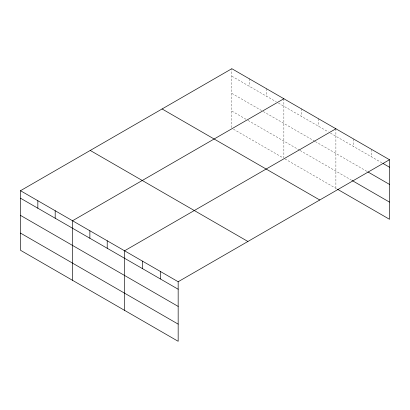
<?xml version="1.0" encoding="UTF-8"?>
<svg xmlns="http://www.w3.org/2000/svg" width="410" height="410" viewBox="0 0 410 410"><rect width="100%" height="100%" fill="white"/><g stroke="black" fill="none" stroke-linecap="round" stroke-linejoin="round"><path stroke-width="0.31" stroke-dasharray="2.05 1.54" d="M231.834 127.623L231.834 68.701M231.834 76.193L276.279 101.849M278.446 103.1L328.308 131.887M330.475 133.142L381.92 162.842M231.834 93.372L262.728 111.207M263.266 111.525L314.757 141.25M315.3 141.563L367.298 171.585M231.834 111.079L247.553 120.15M248.091 120.463L299.582 150.193M300.125 150.506L351.595 180.221M233.459 129.201L283.32 157.988M284.95 158.926L336.979 188.964M371.629 149.409L371.629 156.902M353.763 139.092L353.763 146.585M335.892 128.776L335.892 188.339M318.549 118.762L318.549 126.254M301.207 108.752L301.207 116.245M283.863 98.738L283.863 157.665M266.52 88.724L266.52 96.217M249.177 78.71L249.177 86.202"/><path stroke-width="0.61" d="M337.517 189.276L389.5 219.288L389.5 159.726L231.834 68.701L20.5 190.711L20.5 250.274L178.165 341.299L178.165 281.737L389.5 159.726M283.863 98.738L72.529 220.749L72.529 280.312M335.892 128.776L124.558 250.792L124.558 310.349M383.001 163.467L389.5 167.218M367.842 171.898L389.5 184.403M352.139 180.533L389.5 202.104M162.093 108.963L319.759 199.993M90.241 150.45L247.906 241.475M20.5 190.711L178.165 281.737M20.5 198.204L178.165 289.229M20.5 215.388L178.165 306.413M20.5 233.09L178.165 324.12M160.3 271.42L160.3 278.913M142.429 261.108L142.429 268.596M107.215 240.778L107.215 248.27M89.872 230.763L89.872 238.256M55.186 210.735L55.186 218.228M37.843 200.726L37.843 208.218"/></g></svg>
